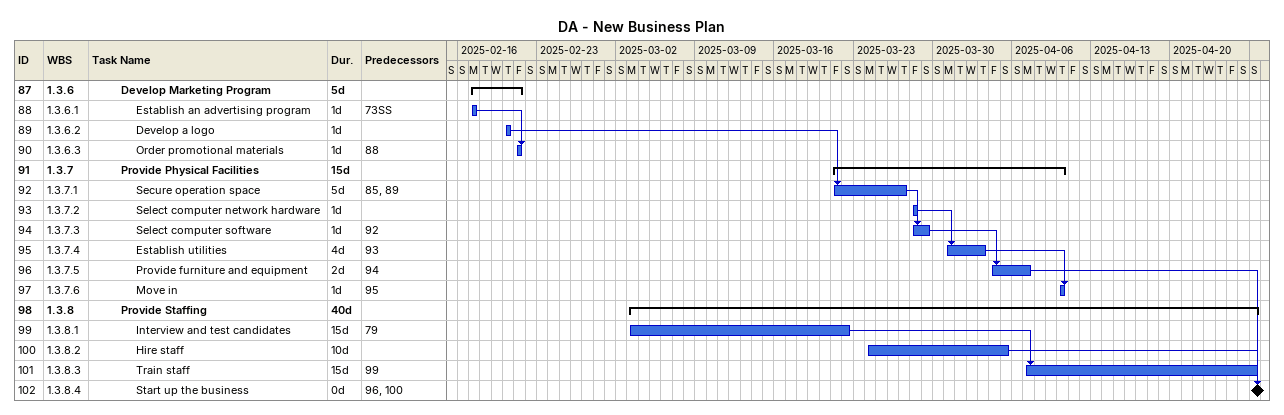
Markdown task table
DA - New Business Plan

| ID | WBS | Task | Duration | Start | Finish | Predecessors |
|---|---|---|---|---|---|---|
| 87 | 1.3.6 | **Develop Marketing Program** | 5d | 2025-02-17 | 2025-02-21 |  |
| 88 | 1.3.6.1 | Establish an advertising program | 1d | 2025-02-17 | 2025-02-17 | 73SS |
| 89 | 1.3.6.2 | Develop a logo | 1d | 2025-02-20 | 2025-02-20 |  |
| 90 | 1.3.6.3 | Order promotional materials | 1d | 2025-02-21 | 2025-02-21 | 88 |
| 91 | 1.3.7 | **Provide Physical Facilities** | 15d | 2025-03-21 | 2025-04-10 |  |
| 92 | 1.3.7.1 | Secure operation space | 5d | 2025-03-21 | 2025-03-27 | 85, 89 |
| 93 | 1.3.7.2 | Select computer network hardware | 1d | 2025-03-28 | 2025-03-28 |  |
| 94 | 1.3.7.3 | Select computer software | 1d | 2025-03-28 | 2025-03-29 | 92 |
| 95 | 1.3.7.4 | Establish utilities | 4d | 2025-03-31 | 2025-04-03 | 93 |
| 96 | 1.3.7.5 | Provide furniture and equipment | 2d | 2025-04-04 | 2025-04-07 | 94 |
| 97 | 1.3.7.6 | Move in | 1d | 2025-04-10 | 2025-04-10 | 95 |
| 98 | 1.3.8 | **Provide Staffing** | 40d | 2025-03-03 | 2025-04-27 |  |
| 99 | 1.3.8.1 | Interview and test candidates | 15d | 2025-03-03 | 2025-03-22 | 79 |
| 100 | 1.3.8.2 | Hire staff | 10d | 2025-03-24 | 2025-04-05 |  |
| 101 | 1.3.8.3 | Train staff | 15d | 2025-04-07 | 2025-04-27 | 99 |
| 102 | 1.3.8.4 | Start up the business | 0d | 2025-04-27 | 2025-04-27 | 96, 100 |
